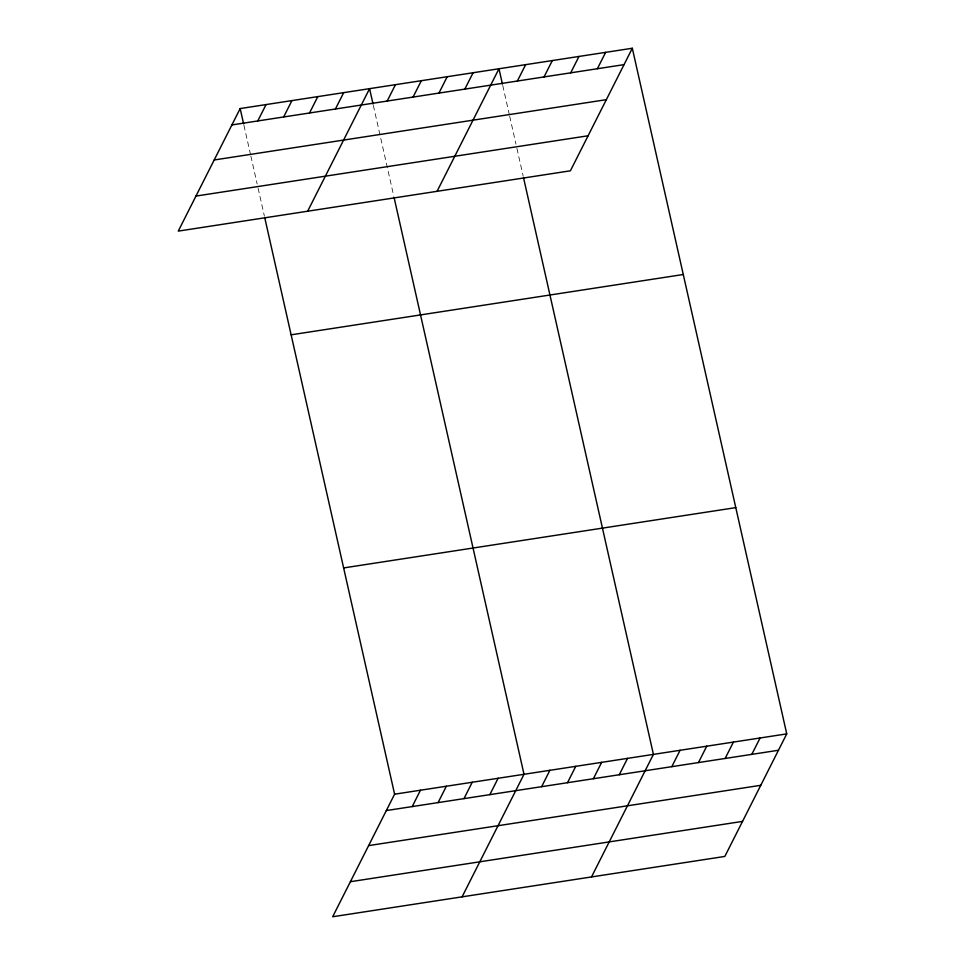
<?xml version="1.0" encoding="UTF-8"?>
<svg xmlns="http://www.w3.org/2000/svg" width="965" height="965" viewBox="0 0 965 965"><rect width="100%" height="100%" fill="white"/><g stroke="black" fill="none" stroke-linecap="round" stroke-linejoin="round"><path stroke-width="0.72" stroke-dasharray="4.83 3.62" d="M502.753 85.511L509.363 114.847M509.677 116.246L515.973 144.171M516.914 148.369L523.211 176.293M373.346 105.414L393.792 196.197M243.94 125.317L250.55 154.653M250.864 156.041L257.148 183.977M258.101 188.163L264.386 216.1"/><path stroke-width="1.45" d="M240.164 108.562L178.26 231.118L570.399 170.805L632.316 48.25L240.164 108.562L243.626 123.918M257.776 120.951L266.05 104.582M283.65 116.97L291.925 100.601M309.536 112.989L317.811 96.621M335.422 109.009L343.697 92.64M307.666 211.214L369.571 88.659L373.033 104.015M387.182 101.06L395.457 84.679M413.068 97.079L421.343 80.698M438.942 93.098L447.217 76.718M464.828 89.118L473.103 72.737M437.073 191.311L498.977 68.756L502.439 84.112M517.373 81.036L525.648 64.655M544.043 76.935L552.318 60.554M570.713 72.833L578.976 56.453M597.371 68.732L605.646 52.351M264.7 217.499L394.601 794.195L332.684 916.75L724.836 856.438L786.74 733.883L632.316 48.25M412.212 806.583L420.475 790.214M438.086 802.603L446.361 786.234M463.972 798.622L472.247 782.253M489.846 794.641L498.121 778.273M462.09 896.847L524.007 774.292L394.106 197.596M541.618 786.68L549.893 770.311M567.492 782.699L575.767 766.331M593.379 778.719L601.653 762.35M619.265 774.75L627.527 758.369M591.509 876.944L653.414 754.389L523.525 177.693M671.809 766.668L680.084 750.288M698.479 762.567L706.742 746.186M725.137 758.466L733.412 742.085M751.807 754.365L760.082 737.984M231.89 124.931L624.041 64.631M214.194 159.973L606.334 99.672M195.955 196.076L588.107 135.775M291.128 334.819L683.28 274.506M343.637 567.927L735.776 507.626M394.601 794.195L786.74 733.883M386.326 810.564L778.478 750.263M368.63 845.605L760.77 785.305M350.392 881.708L742.531 821.396"/></g></svg>
